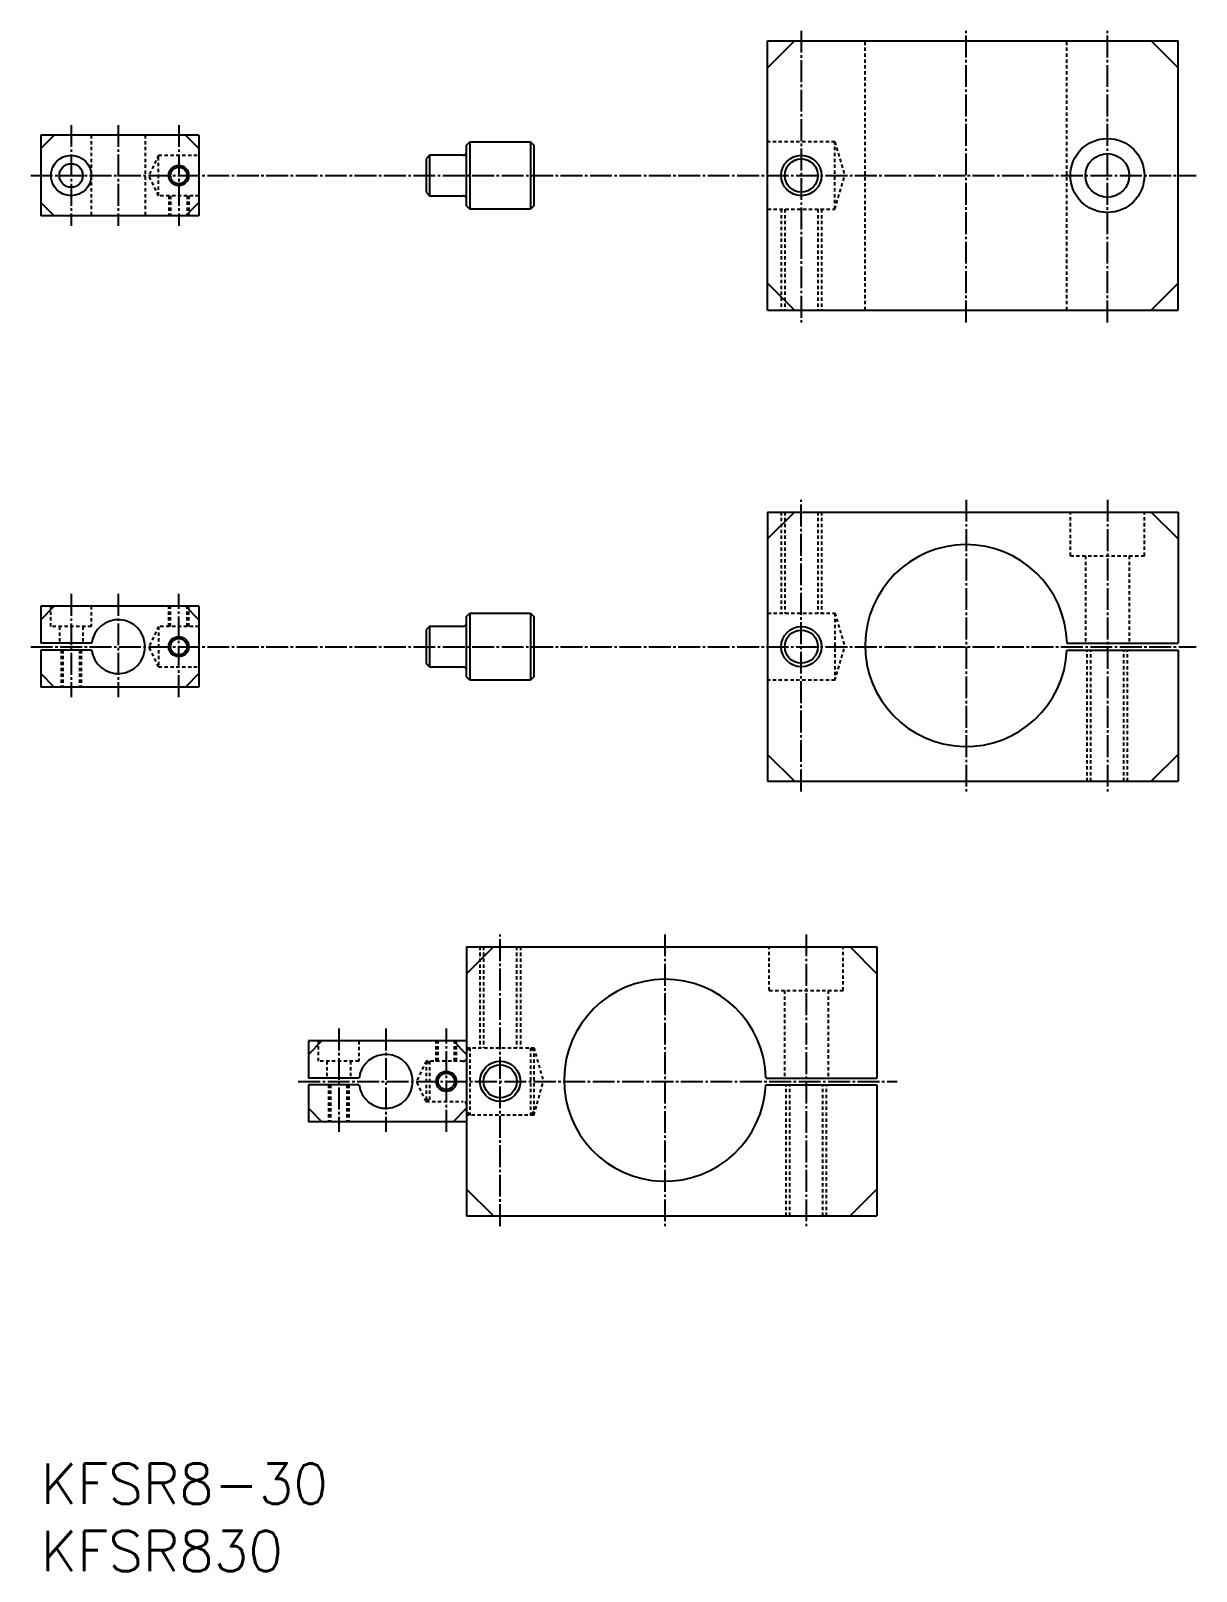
# Model space of a CAD drawing. Extents: x 196 to 369, y -3972 to -3744.
import ezdxf

# ---------------------------------------------------------------- set-up
doc = ezdxf.new("R2010")
doc.units = 0
doc.header["$LTSCALE"] = 0.25
doc.linetypes.add('CENTER', pattern=[17.5, 13, -1.5, 1.5, -1.5])
doc.linetypes.add('DASHED', pattern=[3.5, 2, -1.5])
doc.layers.get('0').update_dxf_attribs({"linetype": 'CONTINUOUS'})
doc.layers.add('CENTER', color=1, linetype='CENTER')
doc.styles.get("Standard").update_dxf_attribs({"font": 'txt', "bigfont": 'BIGFONT'})

msp = doc.modelspace()

# ---------------------------------------------------------------- linework, layer by layer
at = {"color": 7, "linetype": 'CONTINUOUS'}
for p, q in [((305.54, -3745.1), (366.54, -3745.1)), ((305.54, -3785.1), (305.54, -3745.1)), ((305.54, -3749.1), (309.54, -3745.1)), ((362.54, -3745.1), (366.54, -3749.1)), ((366.54, -3785.1), (366.54, -3745.1)), ((221.01, -3759.1), (197.51, -3759.1)), ((197.51, -3759.1), (197.51, -3771.1)), ((197.51, -3761.1), (199.51, -3759.1)), ((219.01, -3759.1), (221.01, -3761.1)), ((221.01, -3759.1), (221.01, -3771.1)), ((255.28, -3762.1), (254.78, -3762.6)), ((260.28, -3762.1), (255.28, -3762.1)), ((255.28, -3762.1), (255.28, -3768.1)), ((260.78, -3760.6), (261.28, -3760.1)), ((260.78, -3769.6), (260.78, -3760.6)), ((261.28, -3760.1), (270.28, -3760.1)), ((270.28, -3760.1), (270.78, -3760.6)), ((270.78, -3760.6), (270.78, -3769.6)), ((254.78, -3762.6), (254.78, -3767.6)), ((197.51, -3769.1), (199.51, -3771.1)), ((221.01, -3769.1), (219.01, -3771.1)), ((254.78, -3767.6), (255.28, -3768.1)), ((255.28, -3768.1), (260.28, -3768.1)), ((221.01, -3771.1), (197.51, -3771.1)), ((261.28, -3770.1), (260.78, -3769.6)), ((270.28, -3770.1), (261.28, -3770.1)), ((270.78, -3769.6), (270.28, -3770.1)), ((305.54, -3781.1), (309.54, -3785.1)), ((366.54, -3781.1), (362.54, -3785.1)), ((305.54, -3785.1), (366.54, -3785.1)), ((305.54, -3815.1), (305.54, -3855.1)), ((305.54, -3815.1), (366.54, -3815.1)), ((305.54, -3819.1), (309.54, -3815.1)), ((362.54, -3815.1), (366.54, -3819.1)), ((366.54, -3815.1), (366.54, -3834.6)), ((221.01, -3829.1), (197.51, -3829.1)), ((197.51, -3829.1), (197.51, -3834.6)), ((197.51, -3831.1), (199.51, -3829.1)), ((219.01, -3829.1), (221.01, -3831.1)), ((221.01, -3829.1), (221.01, -3841.1)), ((260.78, -3830.6), (261.28, -3830.1)), ((260.78, -3839.6), (260.78, -3830.6)), ((261.28, -3830.1), (270.28, -3830.1)), ((270.28, -3830.1), (270.78, -3830.6)), ((270.78, -3830.6), (270.78, -3839.6)), ((255.28, -3832.1), (254.78, -3832.6)), ((254.78, -3832.6), (254.78, -3837.6)), ((255.28, -3832.1), (255.28, -3838.1)), ((260.28, -3832.1), (255.28, -3832.1)), ((205.05, -3834.6), (197.51, -3834.6)), ((350.03, -3834.6), (366.54, -3834.6)), ((197.51, -3835.6), (197.51, -3841.1)), ((205.05, -3835.6), (197.51, -3835.6)), ((254.78, -3837.6), (255.28, -3838.1)), ((350.02, -3835.6), (366.54, -3835.6)), ((366.54, -3835.6), (366.54, -3855.1)), ((197.51, -3839.1), (199.51, -3841.1)), ((221.01, -3839.1), (219.01, -3841.1)), ((255.28, -3838.1), (260.28, -3838.1)), ((261.28, -3840.1), (260.78, -3839.6)), ((270.78, -3839.6), (270.28, -3840.1)), ((221.01, -3841.1), (197.51, -3841.1)), ((270.28, -3840.1), (261.28, -3840.1)), ((309.54, -3855.1), (305.54, -3851.1)), ((366.54, -3851.1), (362.54, -3855.1)), ((305.54, -3855.1), (366.54, -3855.1)), ((260.78, -3879.68), (321.78, -3879.68)), ((260.78, -3879.68), (260.78, -3919.68)), ((260.78, -3883.68), (264.78, -3879.68)), ((321.78, -3883.68), (317.78, -3879.68)), ((321.78, -3879.68), (321.78, -3899.18)), ((237.28, -3893.68), (237.28, -3899.18)), ((260.78, -3893.68), (237.28, -3893.68)), ((239.28, -3893.68), (237.28, -3895.68)), ((258.78, -3893.68), (260.78, -3895.68)), ((244.81, -3899.18), (237.28, -3899.18)), ((305.27, -3899.18), (321.78, -3899.18)), ((244.81, -3900.18), (237.28, -3900.18)), ((237.28, -3900.18), (237.28, -3905.68)), ((305.26, -3900.18), (321.78, -3900.18)), ((321.78, -3900.18), (321.78, -3919.68)), ((237.28, -3903.68), (239.28, -3905.68)), ((258.78, -3905.68), (260.78, -3903.68)), ((260.78, -3905.68), (237.28, -3905.68)), ((264.78, -3919.68), (260.78, -3915.68)), ((321.78, -3915.68), (317.78, -3919.68)), ((260.78, -3919.68), (321.78, -3919.68))]:
    msp.add_line(p, q, dxfattribs=at)
at = {"color": 3, "linetype": 'DASHED'}
for p, q in [((320.04, -3785.1), (320.04, -3745.1)), ((350.03, -3785.1), (350.03, -3745.1)), ((205.01, -3759.1), (205.01, -3771.1)), ((213.01, -3759.1), (213.01, -3771.1)), ((215.01, -3762.1), (213.57, -3765.1)), ((215.01, -3768.1), (215.01, -3762.1)), ((215.01, -3762.1), (221.01, -3762.1)), ((315.54, -3760.1), (305.54, -3760.1)), ((315.54, -3760.1), (316.98, -3765.1)), ((315.54, -3770.1), (315.54, -3760.1)), ((215.01, -3768.1), (213.57, -3765.1)), ((315.54, -3770.1), (316.98, -3765.1)), ((221.01, -3768.1), (215.01, -3768.1)), ((216.51, -3768.1), (216.51, -3771.1)), ((216.78, -3768.1), (216.78, -3771.1)), ((219.24, -3768.1), (219.24, -3771.1)), ((219.51, -3768.1), (219.51, -3771.1)), ((305.54, -3770.1), (315.54, -3770.1)), ((307.54, -3770.1), (307.54, -3785.1)), ((308.08, -3770.1), (308.08, -3785.1)), ((313, -3770.1), (313, -3785.1)), ((313.54, -3770.1), (313.54, -3785.1)), ((307.54, -3815.1), (307.54, -3830.1)), ((308.08, -3815.1), (308.08, -3830.1)), ((313, -3815.1), (313, -3830.1)), ((313.54, -3815.1), (313.54, -3830.1)), ((350.54, -3821.6), (350.54, -3815.1)), ((361.54, -3821.6), (361.54, -3815.1)), ((350.54, -3821.6), (361.54, -3821.6)), ((352.79, -3821.6), (352.79, -3834.6)), ((359.29, -3821.6), (359.29, -3834.6)), ((199.01, -3832.1), (199.01, -3829.1)), ((205.01, -3829.1), (205.01, -3832.1)), ((216.51, -3832.1), (216.51, -3829.1)), ((216.78, -3832.1), (216.78, -3829.1)), ((219.24, -3832.1), (219.24, -3829.1)), ((219.51, -3832.1), (219.51, -3829.1)), ((305.54, -3830.1), (315.54, -3830.1)), ((315.54, -3830.1), (316.98, -3835.1)), ((315.54, -3830.1), (315.54, -3840.1)), ((205.01, -3832.1), (199.01, -3832.1)), ((200.26, -3832.1), (200.26, -3834.6)), ((203.76, -3832.1), (203.76, -3834.6)), ((215.01, -3832.1), (213.57, -3835.1)), ((221.01, -3832.1), (215.01, -3832.1)), ((215.01, -3832.1), (215.01, -3838.1)), ((215.01, -3838.1), (213.57, -3835.1)), ((315.54, -3840.1), (316.98, -3835.1)), ((200.51, -3835.6), (200.51, -3841.1)), ((200.78, -3835.6), (200.78, -3841.1)), ((203.24, -3835.6), (203.24, -3841.1)), ((203.51, -3835.6), (203.51, -3841.1)), ((353.04, -3855.1), (353.04, -3835.6)), ((353.58, -3855.1), (353.58, -3835.6)), ((358.5, -3855.1), (358.5, -3835.6)), ((359.04, -3855.1), (359.04, -3835.6)), ((215.01, -3838.1), (221.01, -3838.1)), ((315.54, -3840.1), (305.54, -3840.1)), ((262.78, -3879.68), (262.78, -3894.68)), ((263.32, -3879.68), (263.32, -3894.68)), ((268.23, -3879.68), (268.23, -3894.68)), ((268.78, -3879.68), (268.78, -3894.68)), ((305.78, -3886.18), (305.78, -3879.68)), ((316.78, -3886.18), (316.78, -3879.68)), ((305.78, -3886.18), (316.78, -3886.18)), ((308.03, -3886.18), (308.03, -3899.18)), ((314.53, -3886.18), (314.53, -3899.18)), ((238.78, -3896.68), (238.78, -3893.68)), ((244.78, -3893.68), (244.78, -3896.68)), ((256.28, -3896.68), (256.28, -3893.68)), ((256.55, -3896.68), (256.55, -3893.68)), ((259.01, -3896.68), (259.01, -3893.68)), ((259.28, -3896.68), (259.28, -3893.68)), ((260.78, -3894.68), (270.78, -3894.68)), ((260.78, -3895.18), (261.28, -3894.68)), ((261.28, -3894.68), (261.28, -3904.68)), ((270.28, -3894.68), (270.78, -3895.18)), ((270.28, -3894.68), (270.28, -3904.68)), ((270.78, -3894.68), (270.78, -3904.68)), ((270.78, -3894.68), (272.22, -3899.68)), ((244.78, -3896.68), (238.78, -3896.68)), ((240.03, -3896.68), (240.03, -3899.18)), ((243.53, -3896.68), (243.53, -3899.18)), ((254.78, -3896.68), (253.33, -3899.68)), ((260.28, -3896.68), (254.78, -3896.68)), ((254.78, -3896.68), (254.78, -3902.68)), ((255.28, -3896.68), (254.78, -3897.18)), ((255.28, -3896.68), (255.28, -3902.68)), ((240.28, -3900.18), (240.28, -3905.68)), ((240.55, -3900.18), (240.55, -3905.68)), ((243.01, -3900.18), (243.01, -3905.68)), ((243.28, -3900.18), (243.28, -3905.68)), ((254.78, -3902.68), (253.33, -3899.68)), ((270.78, -3904.68), (272.22, -3899.68)), ((308.28, -3919.68), (308.28, -3900.18)), ((308.82, -3919.68), (308.82, -3900.18)), ((313.73, -3919.68), (313.73, -3900.18)), ((314.28, -3919.68), (314.28, -3900.18)), ((254.78, -3902.18), (255.28, -3902.68)), ((254.78, -3902.68), (260.28, -3902.68)), ((261.28, -3904.68), (260.78, -3904.18)), ((270.78, -3904.68), (260.78, -3904.68)), ((270.78, -3904.18), (270.28, -3904.68))]:
    msp.add_line(p, q, dxfattribs=at)
at = {"color": 7, "linetype": 'CONTINUOUS'}
for centre, radius in [((356.04, -3765.1), 5.5), ((202.01, -3765.1), 3), ((356.04, -3765.1), 3.25), ((202.01, -3765.1), 1.75), ((218.01, -3765.1), 1.23), ((310.54, -3765.1), 2.46), ((310.54, -3835.1), 2.46), ((218.01, -3835.1), 1.23), ((265.78, -3899.68), 2.46), ((257.78, -3899.68), 1.23)]:
    msp.add_circle(centre, radius, dxfattribs=at)
at = {"color": 3, "linetype": 'CONTINUOUS'}
for centre, radius in [((310.54, -3765.1), 3), ((218.01, -3765.1), 1.5), ((310.54, -3835.1), 3), ((218.01, -3835.1), 1.5), ((265.78, -3899.68), 3), ((257.78, -3899.68), 1.5)]:
    msp.add_circle(centre, radius, dxfattribs=at)
at = {"color": 7, "linetype": 'CONTINUOUS'}
for centre, radius, start, end in [((260.28, -3761.6), 0.5, 270, 0), ((335.04, -3834.93), 15, 1.2673, 357.4466), ((209.01, -3835.1), 4, 187.1808, 172.8192), ((260.28, -3831.6), 0.5, 270, 0), ((290.28, -3899.51), 15, 1.2673, 357.4466), ((248.78, -3899.68), 4, 187.1808, 172.8192)]:
    msp.add_arc(centre, radius, start, end, dxfattribs=at)
at = {"color": 3, "linetype": 'DASHED'}
for centre, start, end in [((260.28, -3896.18), 270, 0), ((260.28, -3903.18), 0, 90)]:
    msp.add_arc(centre, 0.5, start, end, dxfattribs=at)
at = {"layer": 'CENTER', "color": 1, "linetype": 'CENTER'}
for p, q in [((310.54, -3743.6), (310.54, -3786.94)), ((335.04, -3786.94), (335.04, -3743.6)), ((356.04, -3786.94), (356.04, -3743.6)), ((202.01, -3757.6), (202.01, -3772.6)), ((209.01, -3757.6), (209.01, -3772.6)), ((218.01, -3757.6), (218.01, -3772.6)), ((196.01, -3765.1), (369.24, -3765.1)), ((310.54, -3856.6), (310.54, -3813.27)), ((335.04, -3813.27), (335.04, -3856.6)), ((356.04, -3813.27), (356.04, -3856.6)), ((202.01, -3827.27), (202.01, -3842.6)), ((209.01, -3827.27), (209.01, -3842.6)), ((218.01, -3842.6), (218.01, -3827.27)), ((196.01, -3835.1), (369.24, -3835.1)), ((265.78, -3921.18), (265.78, -3877.84)), ((290.28, -3877.84), (290.28, -3921.18)), ((311.28, -3877.84), (311.28, -3921.18)), ((241.78, -3891.84), (241.78, -3907.18)), ((248.78, -3891.84), (248.78, -3907.18)), ((257.78, -3907.18), (257.78, -3891.84)), ((235.78, -3899.68), (324.78, -3899.68))]:
    msp.add_line(p, q, dxfattribs=at)
at = {"layer": 'CENTER', "color": 7, "linetype": 'CONTINUOUS'}
for p, q in [((261.28, -3760.1), (261.28, -3770.1)), ((270.28, -3760.1), (270.28, -3770.1)), ((261.28, -3830.1), (261.28, -3840.1)), ((270.28, -3830.1), (270.28, -3840.1))]:
    msp.add_line(p, q, dxfattribs=at)
for centre in [(260.28, -3768.6), (260.28, -3838.6)]:
    msp.add_arc(centre, 0.5, 0, 90, dxfattribs=at)

# ---------------------------------------------------------------- texts
at = {"color": 7, "linetype": 'CONTINUOUS'}
for s, p in [('KFSR8-30', (197.51, -3962.45)), ('KFSR830', (197.51, -3972.45))]:
    msp.add_text(s, height=6, dxfattribs=at).set_placement(p)

doc.saveas('drawing.dxf')
